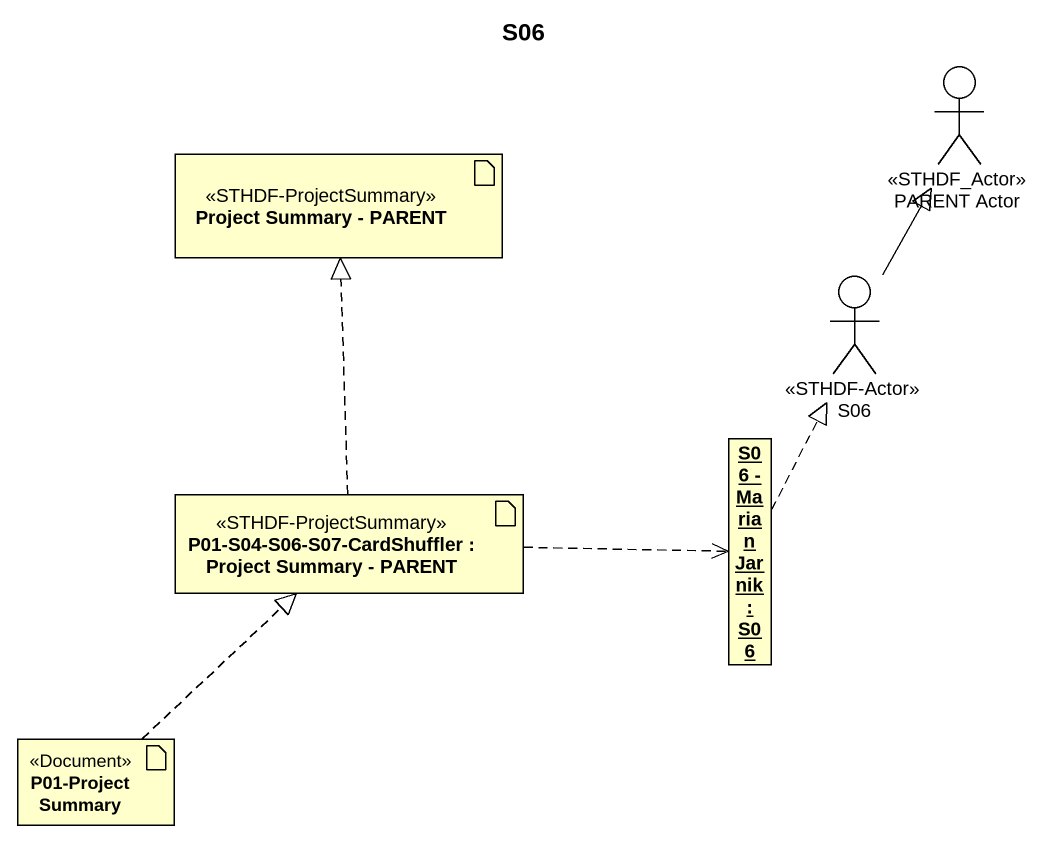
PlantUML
@startuml
title S06
allowmixing
hide circle
hide empty members
actor "PARENT Actor" as PARENT_Actor <<STHDF_Actor>>
artifact "Project Summary - PARENT" as Project_Summary_PARENT <<STHDF-ProjectSummary>>
actor S06 <<STHDF-Actor>>
object "S06 - Marian Jarnik : S06" as S06_Marian_Jarnik
artifact "P01-S04-S06-S07-CardShuffler : Project Summary - PARENT" as P01_S04_S06_S07_CardShuffler <<STHDF-ProjectSummary>>
artifact "P01-Project Summary" as P01_Project_Summary <<Document>>
S06 -up-|> PARENT_Actor
S06_Marian_Jarnik .up.|> S06
P01_S04_S06_S07_CardShuffler .up.|> Project_Summary_PARENT
P01_S04_S06_S07_CardShuffler .right.> S06_Marian_Jarnik
P01_Project_Summary .up.|> P01_S04_S06_S07_CardShuffler
@enduml
